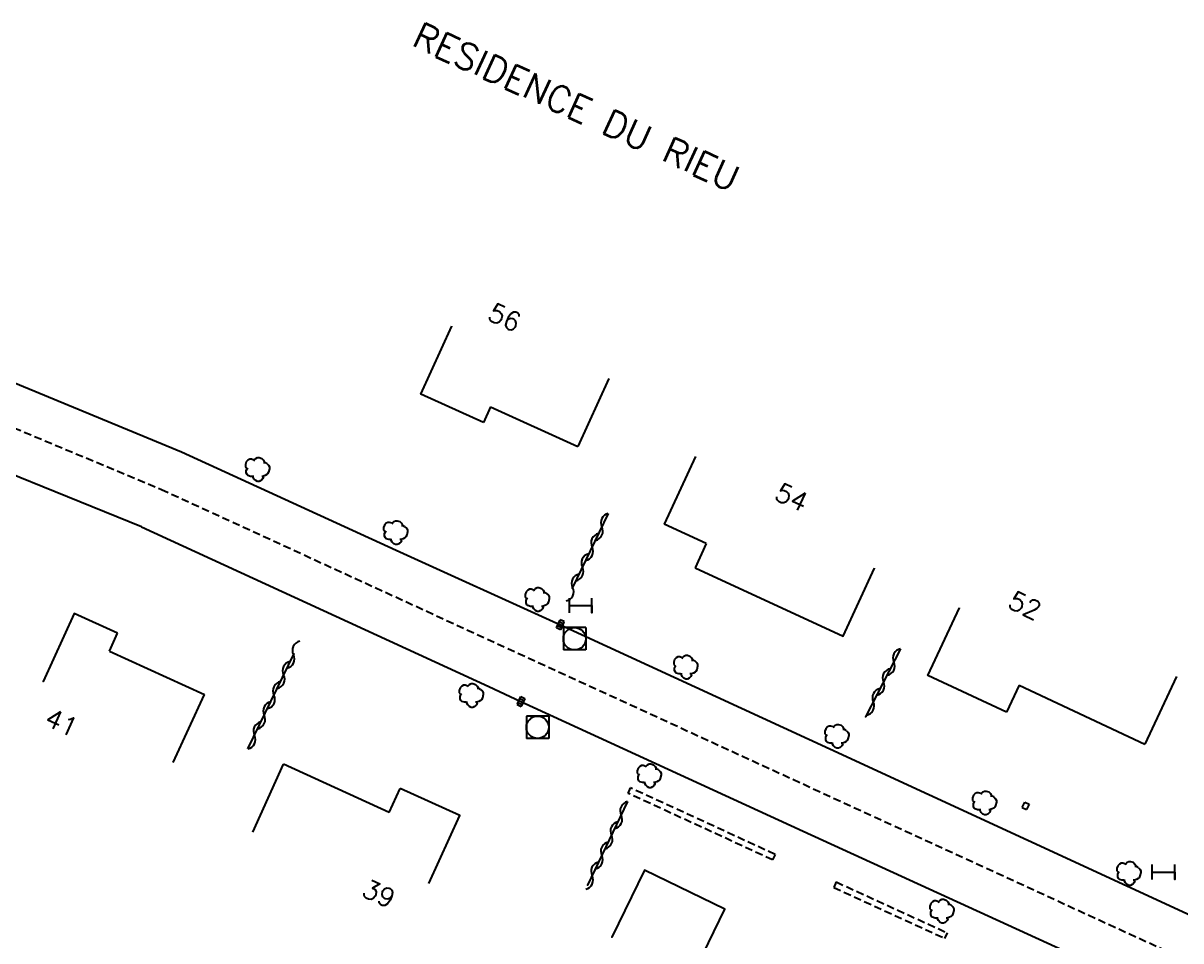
# Model space of a CAD drawing. Header units: millimetres. Extents: x 123000 to 124000, y 125000 to 126000.
# Drawn here: x 123506.9 to 123584.3, y 125226.6 to 125288 of the extents above; entities that cross this region are included whole.
import ezdxf
from ezdxf.enums import TextEntityAlignment as Align

# ---------------------------------------------------------------- set-up
doc = ezdxf.new("R2010")
doc.units = ezdxf.units.MM
doc.linetypes.add('DASHED', pattern=[0.75, 0.5, -0.25])
doc.layers.get('0').update_dxf_attribs({"linetype": 'CONTINUOUS'})
for name, color, linetype in [('W0001', 6, 'DASHED'), ('W0008', 7, 'CONTINUOUS'), ('W0100', 7, 'CONTINUOUS'), ('W0112', 1, 'DASHED'), ('W0300', 7, 'CONTINUOUS'), ('W0310', 3, 'CONTINUOUS'), ('W0400', 7, 'CONTINUOUS'), ('W0420', 7, 'CONTINUOUS'), ('W0989', 7, 'CONTINUOUS'), ('W0991', 7, 'CONTINUOUS'), ('W1474', 7, 'CONTINUOUS')]:
    doc.layers.add(name, color=color, linetype=linetype)
doc.styles.get("Standard").update_dxf_attribs({"font": 'romans.shx', "width": 0.85})

# ---------------------------------------------------------------- blocks, each defined once
blk = doc.blocks.new('T300')
for p, q in [((-0.171, 0.743), (-0.057, 0.8)), ((-0.057, 0.8), (0.057, 0.8)), ((0.057, 0.8), (0.229, 0.743)), ((-0.8, 0.514), (-0.857, 0.343)), ((-0.857, 0.343), (-0.857, 0.171)), ((-0.857, 0.171), (-0.743, 0.057)), ((-0.686, 0.629), (-0.8, 0.514)), ((-0.8, -0.057), (-0.743, 0.057)), ((-0.743, 0.057), (-0.686, 0.114)), ((-0.571, 0.686), (-0.686, 0.629)), ((-0.457, 0.686), (-0.571, 0.686)), ((-0.286, 0.629), (-0.457, 0.686)), ((-0.286, 0.629), (-0.171, 0.743)), ((-0.229, 0.571), (-0.286, 0.629)), ((0.229, 0.743), (0.343, 0.629)), ((0.343, 0.629), (0.4, 0.514)), ((0.457, 0.457), (0.343, 0.457)), ((0.4, 0.514), (0.4, 0.457)), ((0.571, 0.4), (0.457, 0.457)), ((0.571, 0.4), (0.686, 0.286)), ((0.686, 0.286), (0.743, 0.171)), ((0.743, 0.057), (0.686, -0.171)), ((0.743, 0.171), (0.743, 0.057)), ((-0.8, -0.171), (-0.8, -0.057)), ((-0.8, -0.229), (-0.8, -0.171)), ((-0.743, -0.343), (-0.8, -0.229)), ((-0.686, -0.4), (-0.743, -0.343)), ((-0.514, -0.457), (-0.686, -0.4)), ((-0.4, -0.457), (-0.514, -0.457)), ((-0.4, -0.457), (-0.343, -0.457)), ((-0.343, -0.457), (-0.343, -0.4)), ((-0.343, -0.514), (-0.343, -0.457)), ((-0.286, -0.629), (-0.343, -0.514)), ((-0.171, -0.743), (-0.286, -0.629)), ((-0.057, -0.8), (-0.171, -0.743)), ((0.171, -0.743), (0.057, -0.8)), ((0.229, -0.686), (0.171, -0.743)), ((0.286, -0.457), (0.229, -0.457)), ((0.286, -0.629), (0.229, -0.686)), ((0.457, -0.4), (0.286, -0.457)), ((0.343, -0.514), (0.286, -0.629)), ((0.343, -0.514), (0.343, -0.457)), ((0.571, -0.343), (0.457, -0.4)), ((0.629, -0.286), (0.571, -0.343)), ((0.686, -0.171), (0.629, -0.286)), ((0.057, -0.8), (-0.057, -0.8))]:
    blk.add_line(p, q)
blk = doc.blocks.new('T420')
for p, q in [((0.75, 0.75), (-0.75, 0.75)), ((-0.75, 0.75), (-0.75, -0.75)), ((0.75, 0.75), (0.75, -0.75)), ((0.75, -0.75), (-0.75, -0.75))]:
    blk.add_line(p, q)
blk.add_ellipse((0, 0), major_axis=(-0.53, 0.53), ratio=1, start_param=3.926991, end_param=10.210176)
blk = doc.blocks.new('T400')
for p, q in [((-0.15, 0.3), (0.15, 0.3)), ((-0.15, -0.25), (-0.15, 0.3)), ((-0.15, 0.15), (0.15, 0.15)), ((-0.15, 0), (0.15, 0)), ((0.15, 0.3), (0.15, -0.25)), ((-0.15, -0.15), (0.15, -0.15)), ((-0.15, -0.25), (-0.15, -0.3)), ((-0.15, -0.3), (0.15, -0.3)), ((0.15, -0.3), (0.15, -0.25))]:
    blk.add_line(p, q)
blk = doc.blocks.new('T1474')
at = {"color": 0, "linetype": 'Continuous', "flags": 128}
for points in [[(-0.75, -0.5), (-0.75, 0.5)], [(-0.75, 0), (0.75, 0)], [(0.75, 0), (0.749, -0.5), (0.75, 0.5)]]:
    blk.add_lwpolyline(points, dxfattribs=at)
blk = doc.blocks.new('t310o')
at = {"color": 0, "linetype": 'Continuous'}
for centre, start, end in [((-0.5, 0.375), 216.8699, 323.1304), ((0.5, -0.375), 36.8699, 143.1303)]:
    blk.add_arc(centre, 0.625, start, end, dxfattribs=at)

msp = doc.modelspace()

# ---------------------------------------------------------------- linework, layer by layer
at = {"layer": 'W0001'}
for points in [[(123500, 125263.555), (123516.106, 125256.825)], [(123516.106, 125256.825), (123586.24, 125224.63)]]:
    msp.add_lwpolyline(points, dxfattribs=at)
at = {"layer": 'W0008'}
for points in [[(123500, 125266.549), (123517.447, 125259.338)], [(123514.765, 125254.312), (123500, 125260.307)], [(123517.447, 125259.338), (123531.808, 125252.771), (123542.804, 125247.766), (123560.84, 125239.464), (123587.349, 125227.231)], [(123514.765, 125254.312), (123538.011, 125243.642), (123540.169, 125242.632), (123559.057, 125233.953), (123585.132, 125222.03)]]:
    msp.add_lwpolyline(points, dxfattribs=at)
at = {"layer": 'W0100'}
for points in [[(123537.654, 125261.296), (123533.467, 125263.203), (123535.54, 125267.753), (123535.54, 125267.753), (123535.54, 125267.753), (123535.54, 125267.753), (123535.54, 125267.753), (123535.54, 125267.753), (123535.54, 125267.753), (123535.54, 125267.753), (123535.54, 125267.753), (123535.54, 125267.753), (123535.54, 125267.753), (123535.54, 125267.753), (123535.54, 125267.753), (123535.54, 125267.753), (123535.54, 125267.753), (123535.54, 125267.753), (123535.54, 125267.753), (123535.54, 125267.753), (123535.54, 125267.753), (123535.54, 125267.753), (123535.54, 125267.753), (123535.54, 125267.753), (123535.54, 125267.753), (123535.54, 125267.753), (123535.54, 125267.753), (123535.54, 125267.753), (123535.54, 125267.753), (123535.54, 125267.753), (123535.54, 125267.753), (123535.54, 125267.753), (123535.54, 125267.753), (123535.54, 125267.753), (123535.54, 125267.753), (123535.54, 125267.753), (123535.54, 125267.753), (123535.54, 125267.753), (123535.54, 125267.753), (123535.54, 125267.753), (123535.54, 125267.753), (123535.54, 125267.753), (123535.54, 125267.753), (123535.54, 125267.753), (123535.54, 125267.753), (123535.54, 125267.753), (123535.54, 125267.753), (123535.54, 125267.753), (123535.54, 125267.753), (123535.54, 125267.753), (123535.54, 125267.753), (123535.54, 125267.753), (123535.54, 125267.753), (123535.54, 125267.753), (123535.54, 125267.753), (123535.54, 125267.753), (123535.54, 125267.753), (123535.54, 125267.753), (123535.54, 125267.753), (123535.54, 125267.753), (123535.54, 125267.753), (123535.54, 125267.753), (123535.54, 125267.753), (123535.54, 125267.753), (123535.54, 125267.753), (123535.54, 125267.753), (123535.54, 125267.753), (123535.54, 125267.753), (123535.54, 125267.753), (123535.54, 125267.753), (123535.54, 125267.753), (123535.54, 125267.753), (123535.54, 125267.753), (123535.54, 125267.753), (123535.54, 125267.753), (123535.54, 125267.753), (123535.54, 125267.753), (123535.54, 125267.753), (123535.54, 125267.753), (123535.54, 125267.753), (123535.54, 125267.753), (123535.54, 125267.753), (123535.54, 125267.753), (123535.54, 125267.753), (123535.54, 125267.753), (123535.54, 125267.753), (123535.54, 125267.753), (123535.54, 125267.753), (123535.54, 125267.753), (123535.54, 125267.753), (123535.54, 125267.753), (123535.54, 125267.753), (123535.54, 125267.753), (123535.54, 125267.753), (123535.54, 125267.753), (123535.54, 125267.753), (123535.54, 125267.753), (123535.54, 125267.753), (123535.54, 125267.753), (123535.54, 125267.753), (123535.54, 125267.753), (123535.54, 125267.753), (123535.54, 125267.753), (123535.54, 125267.753), (123535.54, 125267.753), (123535.54, 125267.753), (123535.54, 125267.753), (123535.54, 125267.753), (123535.54, 125267.753), (123535.54, 125267.753), (123535.54, 125267.753), (123535.54, 125267.753), (123535.54, 125267.753), (123535.54, 125267.753), (123535.54, 125267.753), (123535.54, 125267.753), (123535.54, 125267.753), (123535.54, 125267.753)], [(123546.04, 125264.257), (123543.968, 125259.707)], [(123538.139, 125262.361), (123537.654, 125261.296)], [(123538.139, 125262.361), (123543.968, 125259.707)], [(123551.844, 125259.038), (123549.755, 125254.495)], [(123552.571, 125253.2), (123549.755, 125254.495)], [(123552.571, 125253.2), (123551.821, 125251.568)], [(123551.821, 125251.568), (123561.737, 125247.009), (123563.826, 125251.552), (123563.826, 125251.552), (123563.826, 125251.552), (123563.826, 125251.552), (123563.826, 125251.552), (123563.826, 125251.552), (123563.826, 125251.552), (123563.826, 125251.552), (123563.826, 125251.552), (123563.826, 125251.552), (123563.826, 125251.552), (123563.826, 125251.552), (123563.826, 125251.552), (123563.826, 125251.552), (123563.826, 125251.552), (123563.826, 125251.552), (123563.826, 125251.552), (123563.826, 125251.552), (123563.826, 125251.552), (123563.826, 125251.552), (123563.826, 125251.552), (123563.826, 125251.552), (123563.826, 125251.552), (123563.826, 125251.552), (123563.826, 125251.552), (123563.826, 125251.552), (123563.826, 125251.552), (123563.826, 125251.552), (123563.826, 125251.552), (123563.826, 125251.552), (123563.826, 125251.552), (123563.826, 125251.552), (123563.826, 125251.552), (123563.826, 125251.552), (123563.826, 125251.552), (123563.826, 125251.552), (123563.826, 125251.552), (123563.826, 125251.552), (123563.826, 125251.552), (123563.826, 125251.552), (123563.826, 125251.552), (123563.826, 125251.552), (123563.826, 125251.552), (123563.826, 125251.552), (123563.826, 125251.552), (123563.826, 125251.552), (123563.826, 125251.552), (123563.826, 125251.552), (123563.826, 125251.552), (123563.826, 125251.552), (123563.826, 125251.552), (123563.826, 125251.552), (123563.826, 125251.552), (123563.826, 125251.552), (123563.826, 125251.552), (123563.826, 125251.552), (123563.826, 125251.552), (123563.826, 125251.552), (123563.826, 125251.552), (123563.826, 125251.552), (123563.826, 125251.552), (123563.826, 125251.552), (123563.826, 125251.552), (123563.826, 125251.552), (123563.826, 125251.552), (123563.826, 125251.552), (123563.826, 125251.552), (123563.826, 125251.552), (123563.826, 125251.552), (123563.826, 125251.552), (123563.826, 125251.552), (123563.826, 125251.552), (123563.826, 125251.552), (123563.826, 125251.552), (123563.826, 125251.552), (123563.826, 125251.552), (123563.826, 125251.552), (123563.826, 125251.552), (123563.826, 125251.552), (123563.826, 125251.552), (123563.826, 125251.552), (123563.826, 125251.552), (123563.826, 125251.552), (123563.826, 125251.552), (123563.826, 125251.552), (123563.826, 125251.552), (123563.826, 125251.552), (123563.826, 125251.552), (123563.826, 125251.552), (123563.826, 125251.552), (123563.826, 125251.552), (123563.826, 125251.552), (123563.826, 125251.552), (123563.826, 125251.552), (123563.826, 125251.552), (123563.826, 125251.552), (123563.826, 125251.552), (123563.826, 125251.552), (123563.826, 125251.552), (123563.826, 125251.552), (123563.826, 125251.552), (123563.826, 125251.552), (123563.826, 125251.552), (123563.826, 125251.552), (123563.826, 125251.552), (123563.826, 125251.552), (123563.826, 125251.552), (123563.826, 125251.552), (123563.826, 125251.552), (123563.826, 125251.552), (123563.826, 125251.552), (123563.826, 125251.552), (123563.826, 125251.552), (123563.826, 125251.552), (123563.826, 125251.552), (123563.826, 125251.552)], [(123572.652, 125241.911), (123567.392, 125244.382), (123569.518, 125248.907), (123569.518, 125248.907), (123569.518, 125248.907), (123569.518, 125248.907), (123569.518, 125248.907), (123569.518, 125248.907), (123569.518, 125248.907), (123569.518, 125248.907), (123569.518, 125248.907), (123569.518, 125248.907), (123569.518, 125248.907), (123569.518, 125248.907), (123569.518, 125248.907), (123569.518, 125248.907), (123569.518, 125248.907), (123569.518, 125248.907), (123569.518, 125248.907), (123569.518, 125248.907), (123569.518, 125248.907), (123569.518, 125248.907), (123569.518, 125248.907), (123569.518, 125248.907), (123569.518, 125248.907), (123569.518, 125248.907), (123569.518, 125248.907), (123569.518, 125248.907), (123569.518, 125248.907), (123569.518, 125248.907), (123569.518, 125248.907), (123569.518, 125248.907), (123569.518, 125248.907), (123569.518, 125248.907), (123569.518, 125248.907), (123569.518, 125248.907), (123569.518, 125248.907), (123569.518, 125248.907), (123569.518, 125248.907), (123569.518, 125248.907), (123569.518, 125248.907), (123569.518, 125248.907), (123569.518, 125248.907), (123569.518, 125248.907), (123569.518, 125248.907), (123569.518, 125248.907), (123569.518, 125248.907), (123569.518, 125248.907), (123569.518, 125248.907), (123569.518, 125248.907), (123569.518, 125248.907), (123569.518, 125248.907), (123569.518, 125248.907), (123569.518, 125248.907), (123569.518, 125248.907), (123569.518, 125248.907), (123569.518, 125248.907), (123569.518, 125248.907), (123569.518, 125248.907), (123569.518, 125248.907), (123569.518, 125248.907), (123569.518, 125248.907), (123569.518, 125248.907), (123569.518, 125248.907), (123569.518, 125248.907), (123569.518, 125248.907), (123569.518, 125248.907), (123569.518, 125248.907), (123569.518, 125248.907), (123569.518, 125248.907), (123569.518, 125248.907), (123569.518, 125248.907), (123569.518, 125248.907), (123569.518, 125248.907), (123569.518, 125248.907), (123569.518, 125248.907), (123569.518, 125248.907), (123569.518, 125248.907), (123569.518, 125248.907), (123569.518, 125248.907), (123569.518, 125248.907), (123569.518, 125248.907), (123569.518, 125248.907), (123569.518, 125248.907), (123569.518, 125248.907), (123569.518, 125248.907), (123569.518, 125248.907), (123569.518, 125248.907), (123569.518, 125248.907), (123569.518, 125248.907), (123569.518, 125248.907), (123569.518, 125248.907), (123569.518, 125248.907), (123569.518, 125248.907), (123569.518, 125248.907), (123569.518, 125248.907), (123569.518, 125248.907), (123569.518, 125248.907), (123569.518, 125248.907), (123569.518, 125248.907), (123569.518, 125248.907), (123569.518, 125248.907), (123569.518, 125248.907), (123569.518, 125248.907), (123569.518, 125248.907), (123569.518, 125248.907), (123569.518, 125248.907), (123569.518, 125248.907), (123569.518, 125248.907), (123569.518, 125248.907), (123569.518, 125248.907), (123569.518, 125248.907), (123569.518, 125248.907), (123569.518, 125248.907), (123569.518, 125248.907), (123569.518, 125248.907), (123569.518, 125248.907), (123569.518, 125248.907)], [(123513.175, 125247.198), (123510.274, 125248.522), (123508.197, 125243.974), (123508.197, 125243.974), (123508.197, 125243.974), (123508.197, 125243.974), (123508.197, 125243.974), (123508.197, 125243.974), (123508.197, 125243.974), (123508.197, 125243.974), (123508.197, 125243.974), (123508.197, 125243.974), (123508.197, 125243.974), (123508.197, 125243.974), (123508.197, 125243.974), (123508.197, 125243.974), (123508.197, 125243.974), (123508.197, 125243.974), (123508.197, 125243.974), (123508.197, 125243.974), (123508.197, 125243.974), (123508.197, 125243.974), (123508.197, 125243.974), (123508.197, 125243.974), (123508.197, 125243.974), (123508.197, 125243.974), (123508.197, 125243.974), (123508.197, 125243.974), (123508.197, 125243.974), (123508.197, 125243.974), (123508.197, 125243.974), (123508.197, 125243.974), (123508.197, 125243.974), (123508.197, 125243.974), (123508.197, 125243.974), (123508.197, 125243.974), (123508.197, 125243.974), (123508.197, 125243.974), (123508.197, 125243.974), (123508.197, 125243.974), (123508.197, 125243.974), (123508.197, 125243.974), (123508.197, 125243.974), (123508.197, 125243.974), (123508.197, 125243.974), (123508.197, 125243.974), (123508.197, 125243.974), (123508.197, 125243.974), (123508.197, 125243.974), (123508.197, 125243.974), (123508.197, 125243.974), (123508.197, 125243.974), (123508.197, 125243.974), (123508.197, 125243.974), (123508.197, 125243.974), (123508.197, 125243.974), (123508.197, 125243.974), (123508.197, 125243.974), (123508.197, 125243.974), (123508.197, 125243.974), (123508.197, 125243.974), (123508.197, 125243.974), (123508.197, 125243.974), (123508.197, 125243.974), (123508.197, 125243.974), (123508.197, 125243.974), (123508.197, 125243.974), (123508.197, 125243.974), (123508.197, 125243.974), (123508.197, 125243.974), (123508.197, 125243.974), (123508.197, 125243.974), (123508.197, 125243.974), (123508.197, 125243.974), (123508.197, 125243.974), (123508.197, 125243.974), (123508.197, 125243.974), (123508.197, 125243.974), (123508.197, 125243.974), (123508.197, 125243.974), (123508.197, 125243.974), (123508.197, 125243.974), (123508.197, 125243.974), (123508.197, 125243.974), (123508.197, 125243.974), (123508.197, 125243.974), (123508.197, 125243.974), (123508.197, 125243.974), (123508.197, 125243.974), (123508.197, 125243.974), (123508.197, 125243.974), (123508.197, 125243.974), (123508.197, 125243.974), (123508.197, 125243.974), (123508.197, 125243.974), (123508.197, 125243.974), (123508.197, 125243.974), (123508.197, 125243.974), (123508.197, 125243.974), (123508.197, 125243.974), (123508.197, 125243.974), (123508.197, 125243.974), (123508.197, 125243.974), (123508.197, 125243.974), (123508.197, 125243.974), (123508.197, 125243.974), (123508.197, 125243.974), (123508.197, 125243.974), (123508.197, 125243.974), (123508.197, 125243.974), (123508.197, 125243.974), (123508.197, 125243.974), (123508.197, 125243.974), (123508.197, 125243.974), (123508.197, 125243.974), (123508.197, 125243.974), (123508.197, 125243.974), (123508.197, 125243.974)], [(123512.63, 125246.004), (123513.175, 125247.198)], [(123512.63, 125246.004), (123518.979, 125243.107)], [(123584.044, 125244.309), (123581.918, 125239.783)], [(123573.508, 125243.733), (123572.652, 125241.911)], [(123573.508, 125243.733), (123581.918, 125239.783)], [(123516.903, 125238.558), (123518.979, 125243.107)], [(123522.213, 125233.884), (123524.286, 125238.434)], [(123531.352, 125235.215), (123524.286, 125238.434)], [(123531.352, 125235.215), (123532.083, 125236.82)], [(123534.013, 125230.447), (123536.085, 125234.997), (123532.083, 125236.82)], [(123551.628, 125224.241), (123553.814, 125228.738), (123548.429, 125231.356), (123546.243, 125226.859), (123546.243, 125226.859), (123546.243, 125226.859), (123546.243, 125226.859), (123546.243, 125226.859), (123546.243, 125226.859), (123546.243, 125226.859), (123546.243, 125226.859), (123546.243, 125226.859), (123546.243, 125226.859), (123546.243, 125226.859), (123546.243, 125226.859), (123546.243, 125226.859), (123546.243, 125226.859), (123546.243, 125226.859), (123546.243, 125226.859), (123546.243, 125226.859), (123546.243, 125226.859), (123546.243, 125226.859), (123546.243, 125226.859), (123546.243, 125226.859), (123546.243, 125226.859), (123546.243, 125226.859), (123546.243, 125226.859), (123546.243, 125226.859), (123546.243, 125226.859), (123546.243, 125226.859), (123546.243, 125226.859), (123546.243, 125226.859), (123546.243, 125226.859), (123546.243, 125226.859), (123546.243, 125226.859), (123546.243, 125226.859), (123546.243, 125226.859), (123546.243, 125226.859), (123546.243, 125226.859), (123546.243, 125226.859), (123546.243, 125226.859), (123546.243, 125226.859), (123546.243, 125226.859), (123546.243, 125226.859), (123546.243, 125226.859), (123546.243, 125226.859), (123546.243, 125226.859), (123546.243, 125226.859), (123546.243, 125226.859), (123546.243, 125226.859), (123546.243, 125226.859), (123546.243, 125226.859), (123546.243, 125226.859), (123546.243, 125226.859), (123546.243, 125226.859), (123546.243, 125226.859), (123546.243, 125226.859), (123546.243, 125226.859), (123546.243, 125226.859), (123546.243, 125226.859), (123546.243, 125226.859), (123546.243, 125226.859), (123546.243, 125226.859), (123546.243, 125226.859), (123546.243, 125226.859), (123546.243, 125226.859), (123546.243, 125226.859), (123546.243, 125226.859), (123546.243, 125226.859), (123546.243, 125226.859), (123546.243, 125226.859), (123546.243, 125226.859), (123546.243, 125226.859), (123546.243, 125226.859), (123546.243, 125226.859), (123546.243, 125226.859), (123546.243, 125226.859), (123546.243, 125226.859), (123546.243, 125226.859), (123546.243, 125226.859), (123546.243, 125226.859), (123546.243, 125226.859), (123546.243, 125226.859), (123546.243, 125226.859), (123546.243, 125226.859), (123546.243, 125226.859), (123546.243, 125226.859), (123546.243, 125226.859), (123546.243, 125226.859), (123546.243, 125226.859), (123546.243, 125226.859), (123546.243, 125226.859), (123546.243, 125226.859), (123546.243, 125226.859), (123546.243, 125226.859), (123546.243, 125226.859), (123546.243, 125226.859), (123546.243, 125226.859), (123546.243, 125226.859), (123546.243, 125226.859), (123546.243, 125226.859), (123546.243, 125226.859), (123546.243, 125226.859), (123546.243, 125226.859), (123546.243, 125226.859), (123546.243, 125226.859), (123546.243, 125226.859), (123546.243, 125226.859), (123546.243, 125226.859), (123546.243, 125226.859), (123546.243, 125226.859), (123546.243, 125226.859), (123546.243, 125226.859), (123546.243, 125226.859), (123546.243, 125226.859), (123546.243, 125226.859), (123546.243, 125226.859), (123546.243, 125226.859), (123546.243, 125226.859), (123546.243, 125226.859)]]:
    msp.add_lwpolyline(points, dxfattribs=at)
at = {"layer": 'W0112'}
for points in [[(123557.176, 125232.401), (123557.009, 125232.037), (123547.342, 125236.484), (123547.509, 125236.848), (123547.509, 125236.848), (123547.509, 125236.848), (123547.509, 125236.848), (123547.509, 125236.848), (123547.509, 125236.848), (123547.509, 125236.848), (123547.509, 125236.848), (123547.509, 125236.848), (123547.509, 125236.848), (123547.509, 125236.848), (123547.509, 125236.848), (123547.509, 125236.848), (123547.509, 125236.848), (123547.509, 125236.848), (123547.509, 125236.848), (123547.509, 125236.848), (123547.509, 125236.848), (123547.509, 125236.848), (123547.509, 125236.848), (123547.509, 125236.848), (123547.509, 125236.848), (123547.509, 125236.848), (123547.509, 125236.848), (123547.509, 125236.848), (123547.509, 125236.848), (123547.509, 125236.848), (123547.509, 125236.848), (123547.509, 125236.848), (123547.509, 125236.848), (123547.509, 125236.848), (123547.509, 125236.848), (123547.509, 125236.848), (123547.509, 125236.848), (123547.509, 125236.848), (123547.509, 125236.848), (123547.509, 125236.848), (123547.509, 125236.848), (123547.509, 125236.848), (123547.509, 125236.848), (123547.509, 125236.848), (123547.509, 125236.848), (123547.509, 125236.848), (123547.509, 125236.848), (123547.509, 125236.848), (123547.509, 125236.848), (123547.509, 125236.848), (123547.509, 125236.848), (123547.509, 125236.848), (123547.509, 125236.848), (123547.509, 125236.848), (123547.509, 125236.848), (123547.509, 125236.848), (123547.509, 125236.848), (123547.509, 125236.848), (123547.509, 125236.848), (123547.509, 125236.848), (123547.509, 125236.848), (123547.509, 125236.848), (123547.509, 125236.848), (123547.509, 125236.848), (123547.509, 125236.848), (123547.509, 125236.848), (123547.509, 125236.848), (123547.509, 125236.848), (123547.509, 125236.848), (123547.509, 125236.848), (123547.509, 125236.848), (123547.509, 125236.848), (123547.509, 125236.848), (123547.509, 125236.848), (123547.509, 125236.848), (123547.509, 125236.848), (123547.509, 125236.848), (123547.509, 125236.848), (123547.509, 125236.848), (123547.509, 125236.848), (123547.509, 125236.848), (123547.509, 125236.848), (123547.509, 125236.848), (123547.509, 125236.848), (123547.509, 125236.848), (123547.509, 125236.848), (123547.509, 125236.848), (123547.509, 125236.848), (123547.509, 125236.848), (123547.509, 125236.848), (123547.509, 125236.848), (123547.509, 125236.848), (123547.509, 125236.848), (123547.509, 125236.848), (123547.509, 125236.848), (123547.509, 125236.848), (123547.509, 125236.848), (123547.509, 125236.848), (123547.509, 125236.848), (123547.509, 125236.848), (123547.509, 125236.848), (123547.509, 125236.848), (123547.509, 125236.848), (123547.509, 125236.848), (123547.509, 125236.848), (123547.509, 125236.848), (123547.509, 125236.848), (123547.509, 125236.848), (123547.509, 125236.848), (123547.509, 125236.848), (123547.509, 125236.848), (123547.509, 125236.848), (123547.509, 125236.848), (123547.509, 125236.848), (123547.509, 125236.848), (123547.509, 125236.848), (123547.509, 125236.848), (123547.509, 125236.848), (123547.509, 125236.848), (123547.509, 125236.848)], [(123557.176, 125232.401), (123547.509, 125236.848), (123547.509, 125236.848), (123547.509, 125236.848), (123547.509, 125236.848), (123547.509, 125236.848), (123547.509, 125236.848), (123547.509, 125236.848), (123547.509, 125236.848), (123547.509, 125236.848), (123547.509, 125236.848), (123547.509, 125236.848), (123547.509, 125236.848), (123547.509, 125236.848), (123547.509, 125236.848), (123547.509, 125236.848), (123547.509, 125236.848), (123547.509, 125236.848), (123547.509, 125236.848), (123547.509, 125236.848), (123547.509, 125236.848), (123547.509, 125236.848), (123547.509, 125236.848), (123547.509, 125236.848), (123547.509, 125236.848), (123547.509, 125236.848), (123547.509, 125236.848), (123547.509, 125236.848), (123547.509, 125236.848), (123547.509, 125236.848), (123547.509, 125236.848), (123547.509, 125236.848), (123547.509, 125236.848), (123547.509, 125236.848), (123547.509, 125236.848), (123547.509, 125236.848), (123547.509, 125236.848), (123547.509, 125236.848), (123547.509, 125236.848), (123547.509, 125236.848), (123547.509, 125236.848), (123547.509, 125236.848), (123547.509, 125236.848), (123547.509, 125236.848), (123547.509, 125236.848), (123547.509, 125236.848), (123547.509, 125236.848), (123547.509, 125236.848), (123547.509, 125236.848), (123547.509, 125236.848), (123547.509, 125236.848), (123547.509, 125236.848), (123547.509, 125236.848), (123547.509, 125236.848), (123547.509, 125236.848), (123547.509, 125236.848), (123547.509, 125236.848), (123547.509, 125236.848), (123547.509, 125236.848), (123547.509, 125236.848), (123547.509, 125236.848), (123547.509, 125236.848), (123547.509, 125236.848), (123547.509, 125236.848), (123547.509, 125236.848), (123547.509, 125236.848), (123547.509, 125236.848), (123547.509, 125236.848), (123547.509, 125236.848), (123547.509, 125236.848), (123547.509, 125236.848), (123547.509, 125236.848), (123547.509, 125236.848), (123547.509, 125236.848), (123547.509, 125236.848), (123547.509, 125236.848), (123547.509, 125236.848), (123547.509, 125236.848), (123547.509, 125236.848), (123547.509, 125236.848), (123547.509, 125236.848), (123547.509, 125236.848), (123547.509, 125236.848), (123547.509, 125236.848), (123547.509, 125236.848), (123547.509, 125236.848), (123547.509, 125236.848), (123547.509, 125236.848), (123547.509, 125236.848), (123547.509, 125236.848), (123547.509, 125236.848), (123547.509, 125236.848), (123547.509, 125236.848), (123547.509, 125236.848), (123547.509, 125236.848), (123547.509, 125236.848), (123547.509, 125236.848), (123547.509, 125236.848), (123547.509, 125236.848), (123547.509, 125236.848), (123547.509, 125236.848), (123547.509, 125236.848), (123547.509, 125236.848), (123547.509, 125236.848), (123547.509, 125236.848), (123547.509, 125236.848), (123547.509, 125236.848), (123547.509, 125236.848), (123547.509, 125236.848), (123547.509, 125236.848), (123547.509, 125236.848), (123547.509, 125236.848), (123547.509, 125236.848), (123547.509, 125236.848), (123547.509, 125236.848), (123547.509, 125236.848), (123547.509, 125236.848), (123547.509, 125236.848), (123547.509, 125236.848), (123547.509, 125236.848)], [(123573.707, 125235.54), (123573.882, 125235.899), (123574.17, 125235.759), (123573.995, 125235.399), (123573.995, 125235.399), (123573.995, 125235.399), (123573.995, 125235.399), (123573.995, 125235.399), (123573.995, 125235.399), (123573.995, 125235.399), (123573.995, 125235.399), (123573.995, 125235.399), (123573.995, 125235.399), (123573.995, 125235.399), (123573.995, 125235.399), (123573.995, 125235.399), (123573.995, 125235.399), (123573.995, 125235.399), (123573.995, 125235.399), (123573.995, 125235.399), (123573.995, 125235.399), (123573.995, 125235.399), (123573.995, 125235.399), (123573.995, 125235.399), (123573.995, 125235.399), (123573.995, 125235.399), (123573.995, 125235.399), (123573.995, 125235.399), (123573.995, 125235.399), (123573.995, 125235.399), (123573.995, 125235.399), (123573.995, 125235.399), (123573.995, 125235.399), (123573.995, 125235.399), (123573.995, 125235.399), (123573.995, 125235.399), (123573.995, 125235.399), (123573.995, 125235.399), (123573.995, 125235.399), (123573.995, 125235.399), (123573.995, 125235.399), (123573.995, 125235.399), (123573.995, 125235.399), (123573.995, 125235.399), (123573.995, 125235.399), (123573.995, 125235.399), (123573.995, 125235.399), (123573.995, 125235.399), (123573.995, 125235.399), (123573.995, 125235.399), (123573.995, 125235.399), (123573.995, 125235.399), (123573.995, 125235.399), (123573.995, 125235.399), (123573.995, 125235.399), (123573.995, 125235.399), (123573.995, 125235.399), (123573.995, 125235.399), (123573.995, 125235.399), (123573.995, 125235.399), (123573.995, 125235.399), (123573.995, 125235.399), (123573.995, 125235.399), (123573.995, 125235.399), (123573.995, 125235.399), (123573.995, 125235.399), (123573.995, 125235.399), (123573.995, 125235.399), (123573.995, 125235.399), (123573.995, 125235.399), (123573.995, 125235.399), (123573.995, 125235.399), (123573.995, 125235.399), (123573.995, 125235.399), (123573.995, 125235.399), (123573.995, 125235.399), (123573.995, 125235.399), (123573.995, 125235.399), (123573.995, 125235.399), (123573.995, 125235.399), (123573.995, 125235.399), (123573.995, 125235.399), (123573.995, 125235.399), (123573.995, 125235.399), (123573.995, 125235.399), (123573.995, 125235.399), (123573.995, 125235.399), (123573.995, 125235.399), (123573.995, 125235.399), (123573.995, 125235.399), (123573.995, 125235.399), (123573.995, 125235.399), (123573.995, 125235.399), (123573.995, 125235.399), (123573.995, 125235.399), (123573.995, 125235.399), (123573.995, 125235.399), (123573.995, 125235.399), (123573.995, 125235.399), (123573.995, 125235.399), (123573.995, 125235.399), (123573.995, 125235.399), (123573.995, 125235.399), (123573.995, 125235.399), (123573.995, 125235.399), (123573.995, 125235.399), (123573.995, 125235.399), (123573.995, 125235.399), (123573.995, 125235.399), (123573.995, 125235.399), (123573.995, 125235.399), (123573.995, 125235.399), (123573.995, 125235.399), (123573.995, 125235.399), (123573.995, 125235.399), (123573.995, 125235.399), (123573.995, 125235.399), (123573.995, 125235.399), (123573.995, 125235.399), (123573.995, 125235.399)], [(123573.707, 125235.54), (123573.995, 125235.399), (123573.995, 125235.399), (123573.995, 125235.399), (123573.995, 125235.399), (123573.995, 125235.399), (123573.995, 125235.399), (123573.995, 125235.399), (123573.995, 125235.399), (123573.995, 125235.399), (123573.995, 125235.399), (123573.995, 125235.399), (123573.995, 125235.399), (123573.995, 125235.399), (123573.995, 125235.399), (123573.995, 125235.399), (123573.995, 125235.399), (123573.995, 125235.399), (123573.995, 125235.399), (123573.995, 125235.399), (123573.995, 125235.399), (123573.995, 125235.399), (123573.995, 125235.399), (123573.995, 125235.399), (123573.995, 125235.399), (123573.995, 125235.399), (123573.995, 125235.399), (123573.995, 125235.399), (123573.995, 125235.399), (123573.995, 125235.399), (123573.995, 125235.399), (123573.995, 125235.399), (123573.995, 125235.399), (123573.995, 125235.399), (123573.995, 125235.399), (123573.995, 125235.399), (123573.995, 125235.399), (123573.995, 125235.399), (123573.995, 125235.399), (123573.995, 125235.399), (123573.995, 125235.399), (123573.995, 125235.399), (123573.995, 125235.399), (123573.995, 125235.399), (123573.995, 125235.399), (123573.995, 125235.399), (123573.995, 125235.399), (123573.995, 125235.399), (123573.995, 125235.399), (123573.995, 125235.399), (123573.995, 125235.399), (123573.995, 125235.399), (123573.995, 125235.399), (123573.995, 125235.399), (123573.995, 125235.399), (123573.995, 125235.399), (123573.995, 125235.399), (123573.995, 125235.399), (123573.995, 125235.399), (123573.995, 125235.399), (123573.995, 125235.399), (123573.995, 125235.399), (123573.995, 125235.399), (123573.995, 125235.399), (123573.995, 125235.399), (123573.995, 125235.399), (123573.995, 125235.399), (123573.995, 125235.399), (123573.995, 125235.399), (123573.995, 125235.399), (123573.995, 125235.399), (123573.995, 125235.399), (123573.995, 125235.399), (123573.995, 125235.399), (123573.995, 125235.399), (123573.995, 125235.399), (123573.995, 125235.399), (123573.995, 125235.399), (123573.995, 125235.399), (123573.995, 125235.399), (123573.995, 125235.399), (123573.995, 125235.399), (123573.995, 125235.399), (123573.995, 125235.399), (123573.995, 125235.399), (123573.995, 125235.399), (123573.995, 125235.399), (123573.995, 125235.399), (123573.995, 125235.399), (123573.995, 125235.399), (123573.995, 125235.399), (123573.995, 125235.399), (123573.995, 125235.399), (123573.995, 125235.399), (123573.995, 125235.399), (123573.995, 125235.399), (123573.995, 125235.399), (123573.995, 125235.399), (123573.995, 125235.399), (123573.995, 125235.399), (123573.995, 125235.399), (123573.995, 125235.399), (123573.995, 125235.399), (123573.995, 125235.399), (123573.995, 125235.399), (123573.995, 125235.399), (123573.995, 125235.399), (123573.995, 125235.399), (123573.995, 125235.399), (123573.995, 125235.399), (123573.995, 125235.399), (123573.995, 125235.399), (123573.995, 125235.399), (123573.995, 125235.399), (123573.995, 125235.399), (123573.995, 125235.399), (123573.995, 125235.399), (123573.995, 125235.399), (123573.995, 125235.399), (123573.995, 125235.399)], [(123561.265, 125230.556), (123561.098, 125230.192), (123568.545, 125226.783), (123568.711, 125227.146), (123568.711, 125227.146), (123568.711, 125227.146), (123568.711, 125227.146), (123568.711, 125227.146), (123568.711, 125227.146), (123568.711, 125227.146), (123568.711, 125227.146), (123568.711, 125227.146), (123568.711, 125227.146), (123568.711, 125227.146), (123568.711, 125227.146), (123568.711, 125227.146), (123568.711, 125227.146), (123568.711, 125227.146), (123568.711, 125227.146), (123568.711, 125227.146), (123568.711, 125227.146), (123568.711, 125227.146), (123568.711, 125227.146), (123568.711, 125227.146), (123568.711, 125227.146), (123568.711, 125227.146), (123568.711, 125227.146), (123568.711, 125227.146), (123568.711, 125227.146), (123568.711, 125227.146), (123568.711, 125227.146), (123568.711, 125227.146), (123568.711, 125227.146), (123568.711, 125227.146), (123568.711, 125227.146), (123568.711, 125227.146), (123568.711, 125227.146), (123568.711, 125227.146), (123568.711, 125227.146), (123568.711, 125227.146), (123568.711, 125227.146), (123568.711, 125227.146), (123568.711, 125227.146), (123568.711, 125227.146), (123568.711, 125227.146), (123568.711, 125227.146), (123568.711, 125227.146), (123568.711, 125227.146), (123568.711, 125227.146), (123568.711, 125227.146), (123568.711, 125227.146), (123568.711, 125227.146), (123568.711, 125227.146), (123568.711, 125227.146), (123568.711, 125227.146), (123568.711, 125227.146), (123568.711, 125227.146), (123568.711, 125227.146), (123568.711, 125227.146), (123568.711, 125227.146), (123568.711, 125227.146), (123568.711, 125227.146), (123568.711, 125227.146), (123568.711, 125227.146), (123568.711, 125227.146), (123568.711, 125227.146), (123568.711, 125227.146), (123568.711, 125227.146), (123568.711, 125227.146), (123568.711, 125227.146), (123568.711, 125227.146), (123568.711, 125227.146), (123568.711, 125227.146), (123568.711, 125227.146), (123568.711, 125227.146), (123568.711, 125227.146), (123568.711, 125227.146), (123568.711, 125227.146), (123568.711, 125227.146), (123568.711, 125227.146), (123568.711, 125227.146), (123568.711, 125227.146), (123568.711, 125227.146), (123568.711, 125227.146), (123568.711, 125227.146), (123568.711, 125227.146), (123568.711, 125227.146), (123568.711, 125227.146), (123568.711, 125227.146), (123568.711, 125227.146), (123568.711, 125227.146), (123568.711, 125227.146), (123568.711, 125227.146), (123568.711, 125227.146), (123568.711, 125227.146), (123568.711, 125227.146), (123568.711, 125227.146), (123568.711, 125227.146), (123568.711, 125227.146), (123568.711, 125227.146), (123568.711, 125227.146), (123568.711, 125227.146), (123568.711, 125227.146), (123568.711, 125227.146), (123568.711, 125227.146), (123568.711, 125227.146), (123568.711, 125227.146), (123568.711, 125227.146), (123568.711, 125227.146), (123568.711, 125227.146), (123568.711, 125227.146), (123568.711, 125227.146), (123568.711, 125227.146), (123568.711, 125227.146), (123568.711, 125227.146), (123568.711, 125227.146), (123568.711, 125227.146), (123568.711, 125227.146), (123568.711, 125227.146), (123568.711, 125227.146)], [(123561.265, 125230.556), (123568.711, 125227.146), (123568.711, 125227.146), (123568.711, 125227.146), (123568.711, 125227.146), (123568.711, 125227.146), (123568.711, 125227.146), (123568.711, 125227.146), (123568.711, 125227.146), (123568.711, 125227.146), (123568.711, 125227.146), (123568.711, 125227.146), (123568.711, 125227.146), (123568.711, 125227.146), (123568.711, 125227.146), (123568.711, 125227.146), (123568.711, 125227.146), (123568.711, 125227.146), (123568.711, 125227.146), (123568.711, 125227.146), (123568.711, 125227.146), (123568.711, 125227.146), (123568.711, 125227.146), (123568.711, 125227.146), (123568.711, 125227.146), (123568.711, 125227.146), (123568.711, 125227.146), (123568.711, 125227.146), (123568.711, 125227.146), (123568.711, 125227.146), (123568.711, 125227.146), (123568.711, 125227.146), (123568.711, 125227.146), (123568.711, 125227.146), (123568.711, 125227.146), (123568.711, 125227.146), (123568.711, 125227.146), (123568.711, 125227.146), (123568.711, 125227.146), (123568.711, 125227.146), (123568.711, 125227.146), (123568.711, 125227.146), (123568.711, 125227.146), (123568.711, 125227.146), (123568.711, 125227.146), (123568.711, 125227.146), (123568.711, 125227.146), (123568.711, 125227.146), (123568.711, 125227.146), (123568.711, 125227.146), (123568.711, 125227.146), (123568.711, 125227.146), (123568.711, 125227.146), (123568.711, 125227.146), (123568.711, 125227.146), (123568.711, 125227.146), (123568.711, 125227.146), (123568.711, 125227.146), (123568.711, 125227.146), (123568.711, 125227.146), (123568.711, 125227.146), (123568.711, 125227.146), (123568.711, 125227.146), (123568.711, 125227.146), (123568.711, 125227.146), (123568.711, 125227.146), (123568.711, 125227.146), (123568.711, 125227.146), (123568.711, 125227.146), (123568.711, 125227.146), (123568.711, 125227.146), (123568.711, 125227.146), (123568.711, 125227.146), (123568.711, 125227.146), (123568.711, 125227.146), (123568.711, 125227.146), (123568.711, 125227.146), (123568.711, 125227.146), (123568.711, 125227.146), (123568.711, 125227.146), (123568.711, 125227.146), (123568.711, 125227.146), (123568.711, 125227.146), (123568.711, 125227.146), (123568.711, 125227.146), (123568.711, 125227.146), (123568.711, 125227.146), (123568.711, 125227.146), (123568.711, 125227.146), (123568.711, 125227.146), (123568.711, 125227.146), (123568.711, 125227.146), (123568.711, 125227.146), (123568.711, 125227.146), (123568.711, 125227.146), (123568.711, 125227.146), (123568.711, 125227.146), (123568.711, 125227.146), (123568.711, 125227.146), (123568.711, 125227.146), (123568.711, 125227.146), (123568.711, 125227.146), (123568.711, 125227.146), (123568.711, 125227.146), (123568.711, 125227.146), (123568.711, 125227.146), (123568.711, 125227.146), (123568.711, 125227.146), (123568.711, 125227.146), (123568.711, 125227.146), (123568.711, 125227.146), (123568.711, 125227.146), (123568.711, 125227.146), (123568.711, 125227.146), (123568.711, 125227.146), (123568.711, 125227.146), (123568.711, 125227.146), (123568.711, 125227.146), (123568.711, 125227.146), (123568.711, 125227.146)]]:
    msp.add_lwpolyline(points, dxfattribs=at)
at = {"layer": 'W0310'}
for points in [[(123546.015, 125255.217), (123543.605, 125250.216), (123543.605, 125250.216), (123543.605, 125250.216), (123543.605, 125250.216), (123543.605, 125250.216), (123543.605, 125250.216), (123543.605, 125250.216), (123543.605, 125250.216), (123543.605, 125250.216), (123543.605, 125250.216), (123543.605, 125250.216), (123543.605, 125250.216), (123543.605, 125250.216), (123543.605, 125250.216), (123543.605, 125250.216), (123543.605, 125250.216), (123543.605, 125250.216), (123543.605, 125250.216), (123543.605, 125250.216), (123543.605, 125250.216), (123543.605, 125250.216), (123543.605, 125250.216), (123543.605, 125250.216), (123543.605, 125250.216), (123543.605, 125250.216), (123543.605, 125250.216), (123543.605, 125250.216), (123543.605, 125250.216), (123543.605, 125250.216), (123543.605, 125250.216), (123543.605, 125250.216), (123543.605, 125250.216), (123543.605, 125250.216), (123543.605, 125250.216), (123543.605, 125250.216), (123543.605, 125250.216), (123543.605, 125250.216), (123543.605, 125250.216), (123543.605, 125250.216), (123543.605, 125250.216), (123543.605, 125250.216), (123543.605, 125250.216), (123543.605, 125250.216), (123543.605, 125250.216), (123543.605, 125250.216), (123543.605, 125250.216), (123543.605, 125250.216), (123543.605, 125250.216), (123543.605, 125250.216), (123543.605, 125250.216), (123543.605, 125250.216), (123543.605, 125250.216), (123543.605, 125250.216), (123543.605, 125250.216), (123543.605, 125250.216), (123543.605, 125250.216), (123543.605, 125250.216), (123543.605, 125250.216), (123543.605, 125250.216), (123543.605, 125250.216), (123543.605, 125250.216), (123543.605, 125250.216), (123543.605, 125250.216), (123543.605, 125250.216), (123543.605, 125250.216), (123543.605, 125250.216), (123543.605, 125250.216), (123543.605, 125250.216), (123543.605, 125250.216), (123543.605, 125250.216), (123543.605, 125250.216), (123543.605, 125250.216), (123543.605, 125250.216), (123543.605, 125250.216), (123543.605, 125250.216), (123543.605, 125250.216), (123543.605, 125250.216), (123543.605, 125250.216), (123543.605, 125250.216), (123543.605, 125250.216), (123543.605, 125250.216), (123543.605, 125250.216), (123543.605, 125250.216), (123543.605, 125250.216), (123543.605, 125250.216), (123543.605, 125250.216), (123543.605, 125250.216), (123543.605, 125250.216), (123543.605, 125250.216), (123543.605, 125250.216), (123543.605, 125250.216), (123543.605, 125250.216), (123543.605, 125250.216), (123543.605, 125250.216), (123543.605, 125250.216), (123543.605, 125250.216), (123543.605, 125250.216), (123543.605, 125250.216), (123543.605, 125250.216), (123543.605, 125250.216)], [(123543.605, 125250.216), (123543.605, 125250.216), (123543.605, 125250.216), (123543.605, 125250.216), (123543.605, 125250.216), (123543.605, 125250.216), (123543.605, 125250.216), (123543.605, 125250.216), (123543.605, 125250.216), (123543.605, 125250.216), (123543.605, 125250.216), (123543.605, 125250.216), (123543.605, 125250.216), (123543.605, 125250.216), (123543.605, 125250.216), (123543.605, 125250.216), (123543.605, 125250.216), (123543.605, 125250.216), (123543.605, 125250.216), (123543.605, 125250.216)], [(123521.898, 125239.46), (123524.981, 125245.852), (123524.981, 125245.852), (123524.981, 125245.852), (123524.981, 125245.852), (123524.981, 125245.852), (123524.981, 125245.852), (123524.981, 125245.852), (123524.981, 125245.852), (123524.981, 125245.852), (123524.981, 125245.852), (123524.981, 125245.852), (123524.981, 125245.852), (123524.981, 125245.852), (123524.981, 125245.852), (123524.981, 125245.852), (123524.981, 125245.852), (123524.981, 125245.852), (123524.981, 125245.852), (123524.981, 125245.852), (123524.981, 125245.852), (123524.981, 125245.852), (123524.981, 125245.852), (123524.981, 125245.852), (123524.981, 125245.852), (123524.981, 125245.852), (123524.981, 125245.852), (123524.981, 125245.852), (123524.981, 125245.852), (123524.981, 125245.852), (123524.981, 125245.852), (123524.981, 125245.852), (123524.981, 125245.852), (123524.981, 125245.852), (123524.981, 125245.852), (123524.981, 125245.852), (123524.981, 125245.852), (123524.981, 125245.852), (123524.981, 125245.852), (123524.981, 125245.852), (123524.981, 125245.852), (123524.981, 125245.852), (123524.981, 125245.852), (123524.981, 125245.852), (123524.981, 125245.852), (123524.981, 125245.852), (123524.981, 125245.852), (123524.981, 125245.852), (123524.981, 125245.852), (123524.981, 125245.852), (123524.981, 125245.852), (123524.981, 125245.852), (123524.981, 125245.852), (123524.981, 125245.852), (123524.981, 125245.852), (123524.981, 125245.852), (123524.981, 125245.852), (123524.981, 125245.852), (123524.981, 125245.852), (123524.981, 125245.852), (123524.981, 125245.852), (123524.981, 125245.852), (123524.981, 125245.852), (123524.981, 125245.852), (123524.981, 125245.852), (123524.981, 125245.852), (123524.981, 125245.852), (123524.981, 125245.852), (123524.981, 125245.852), (123524.981, 125245.852), (123524.981, 125245.852), (123524.981, 125245.852), (123524.981, 125245.852), (123524.981, 125245.852), (123524.981, 125245.852), (123524.981, 125245.852), (123524.981, 125245.852), (123524.981, 125245.852), (123524.981, 125245.852), (123524.981, 125245.852), (123524.981, 125245.852), (123524.981, 125245.852), (123524.981, 125245.852), (123524.981, 125245.852), (123524.981, 125245.852), (123524.981, 125245.852), (123524.981, 125245.852), (123524.981, 125245.852), (123524.981, 125245.852), (123524.981, 125245.852), (123524.981, 125245.852), (123524.981, 125245.852), (123524.981, 125245.852), (123524.981, 125245.852), (123524.981, 125245.852), (123524.981, 125245.852), (123524.981, 125245.852), (123524.981, 125245.852), (123524.981, 125245.852), (123524.981, 125245.852), (123524.981, 125245.852)], [(123524.981, 125245.852), (123524.981, 125245.852), (123524.981, 125245.852), (123524.981, 125245.852), (123524.981, 125245.852), (123524.981, 125245.852), (123524.981, 125245.852), (123524.981, 125245.852), (123524.981, 125245.852), (123524.981, 125245.852), (123524.981, 125245.852), (123524.981, 125245.852), (123524.981, 125245.852), (123524.981, 125245.852), (123524.981, 125245.852), (123524.981, 125245.852), (123524.981, 125245.852), (123524.981, 125245.852), (123524.981, 125245.852), (123524.981, 125245.852)], [(123565.574, 125246.165), (123563.237, 125241.607), (123563.237, 125241.607), (123563.237, 125241.607), (123563.237, 125241.607), (123563.237, 125241.607), (123563.237, 125241.607), (123563.237, 125241.607), (123563.237, 125241.607), (123563.237, 125241.607), (123563.237, 125241.607), (123563.237, 125241.607), (123563.237, 125241.607), (123563.237, 125241.607), (123563.237, 125241.607), (123563.237, 125241.607), (123563.237, 125241.607), (123563.237, 125241.607), (123563.237, 125241.607), (123563.237, 125241.607), (123563.237, 125241.607), (123563.237, 125241.607), (123563.237, 125241.607), (123563.237, 125241.607), (123563.237, 125241.607), (123563.237, 125241.607), (123563.237, 125241.607), (123563.237, 125241.607), (123563.237, 125241.607), (123563.237, 125241.607), (123563.237, 125241.607), (123563.237, 125241.607), (123563.237, 125241.607), (123563.237, 125241.607), (123563.237, 125241.607), (123563.237, 125241.607), (123563.237, 125241.607), (123563.237, 125241.607), (123563.237, 125241.607), (123563.237, 125241.607), (123563.237, 125241.607), (123563.237, 125241.607), (123563.237, 125241.607), (123563.237, 125241.607), (123563.237, 125241.607), (123563.237, 125241.607), (123563.237, 125241.607), (123563.237, 125241.607), (123563.237, 125241.607), (123563.237, 125241.607), (123563.237, 125241.607), (123563.237, 125241.607), (123563.237, 125241.607), (123563.237, 125241.607), (123563.237, 125241.607), (123563.237, 125241.607), (123563.237, 125241.607), (123563.237, 125241.607), (123563.237, 125241.607), (123563.237, 125241.607), (123563.237, 125241.607), (123563.237, 125241.607), (123563.237, 125241.607), (123563.237, 125241.607), (123563.237, 125241.607), (123563.237, 125241.607), (123563.237, 125241.607), (123563.237, 125241.607), (123563.237, 125241.607), (123563.237, 125241.607), (123563.237, 125241.607), (123563.237, 125241.607), (123563.237, 125241.607), (123563.237, 125241.607), (123563.237, 125241.607), (123563.237, 125241.607), (123563.237, 125241.607), (123563.237, 125241.607), (123563.237, 125241.607), (123563.237, 125241.607), (123563.237, 125241.607), (123563.237, 125241.607), (123563.237, 125241.607), (123563.237, 125241.607), (123563.237, 125241.607), (123563.237, 125241.607), (123563.237, 125241.607), (123563.237, 125241.607), (123563.237, 125241.607), (123563.237, 125241.607), (123563.237, 125241.607), (123563.237, 125241.607), (123563.237, 125241.607), (123563.237, 125241.607), (123563.237, 125241.607), (123563.237, 125241.607), (123563.237, 125241.607), (123563.237, 125241.607), (123563.237, 125241.607), (123563.237, 125241.607), (123563.237, 125241.607)], [(123563.237, 125241.607), (123563.237, 125241.607), (123563.237, 125241.607), (123563.237, 125241.607), (123563.237, 125241.607), (123563.237, 125241.607), (123563.237, 125241.607), (123563.237, 125241.607), (123563.237, 125241.607), (123563.237, 125241.607), (123563.237, 125241.607), (123563.237, 125241.607), (123563.237, 125241.607), (123563.237, 125241.607), (123563.237, 125241.607), (123563.237, 125241.607), (123563.237, 125241.607), (123563.237, 125241.607), (123563.237, 125241.607), (123563.237, 125241.607)], [(123547.307, 125235.937), (123544.629, 125230.346), (123544.629, 125230.346), (123544.629, 125230.346), (123544.629, 125230.346), (123544.629, 125230.346), (123544.629, 125230.346), (123544.629, 125230.346), (123544.629, 125230.346), (123544.629, 125230.346), (123544.629, 125230.346), (123544.629, 125230.346), (123544.629, 125230.346), (123544.629, 125230.346), (123544.629, 125230.346), (123544.629, 125230.346), (123544.629, 125230.346), (123544.629, 125230.346), (123544.629, 125230.346), (123544.629, 125230.346), (123544.629, 125230.346), (123544.629, 125230.346), (123544.629, 125230.346), (123544.629, 125230.346), (123544.629, 125230.346), (123544.629, 125230.346), (123544.629, 125230.346), (123544.629, 125230.346), (123544.629, 125230.346), (123544.629, 125230.346), (123544.629, 125230.346), (123544.629, 125230.346), (123544.629, 125230.346), (123544.629, 125230.346), (123544.629, 125230.346), (123544.629, 125230.346), (123544.629, 125230.346), (123544.629, 125230.346), (123544.629, 125230.346), (123544.629, 125230.346), (123544.629, 125230.346), (123544.629, 125230.346), (123544.629, 125230.346), (123544.629, 125230.346), (123544.629, 125230.346), (123544.629, 125230.346), (123544.629, 125230.346), (123544.629, 125230.346), (123544.629, 125230.346), (123544.629, 125230.346), (123544.629, 125230.346), (123544.629, 125230.346), (123544.629, 125230.346), (123544.629, 125230.346), (123544.629, 125230.346), (123544.629, 125230.346), (123544.629, 125230.346), (123544.629, 125230.346), (123544.629, 125230.346), (123544.629, 125230.346), (123544.629, 125230.346), (123544.629, 125230.346), (123544.629, 125230.346), (123544.629, 125230.346), (123544.629, 125230.346), (123544.629, 125230.346), (123544.629, 125230.346), (123544.629, 125230.346), (123544.629, 125230.346), (123544.629, 125230.346), (123544.629, 125230.346), (123544.629, 125230.346), (123544.629, 125230.346), (123544.629, 125230.346), (123544.629, 125230.346), (123544.629, 125230.346), (123544.629, 125230.346), (123544.629, 125230.346), (123544.629, 125230.346), (123544.629, 125230.346), (123544.629, 125230.346), (123544.629, 125230.346), (123544.629, 125230.346), (123544.629, 125230.346), (123544.629, 125230.346), (123544.629, 125230.346), (123544.629, 125230.346), (123544.629, 125230.346), (123544.629, 125230.346), (123544.629, 125230.346), (123544.629, 125230.346), (123544.629, 125230.346), (123544.629, 125230.346), (123544.629, 125230.346), (123544.629, 125230.346), (123544.629, 125230.346), (123544.629, 125230.346), (123544.629, 125230.346), (123544.629, 125230.346), (123544.629, 125230.346), (123544.629, 125230.346)], [(123544.629, 125230.346), (123544.629, 125230.346), (123544.629, 125230.346), (123544.629, 125230.346), (123544.629, 125230.346), (123544.629, 125230.346), (123544.629, 125230.346), (123544.629, 125230.346), (123544.629, 125230.346), (123544.629, 125230.346), (123544.629, 125230.346), (123544.629, 125230.346), (123544.629, 125230.346), (123544.629, 125230.346), (123544.629, 125230.346), (123544.629, 125230.346), (123544.629, 125230.346), (123544.629, 125230.346), (123544.629, 125230.346), (123544.629, 125230.346)]]:
    msp.add_lwpolyline(points, dxfattribs=at)

# ---------------------------------------------------------------- block references
at = {"layer": 'W0300'}
for p in [(123522.586, 125258.156), (123531.835, 125253.93), (123541.314, 125249.456), (123551.248, 125244.931), (123536.897, 125243.036), (123561.364, 125240.3), (123548.807, 125237.659), (123571.244, 125235.843), (123580.906, 125231.128), (123568.396, 125228.598)]:
    msp.add_blockref('T300', p, dxfattribs=at)
at = {"layer": 'W0310'}
for p, rotation in [((123545.581, 125254.316), 244.2704498164013), ((123544.93, 125252.965), 244.2704498164013), ((123544.279, 125251.614), 244.2704498164013), ((123543.627, 125250.262), 244.2704498164013), ((123524.939, 125245.765), 64.25099600011006), ((123565.118, 125245.275), 242.8545733705402), ((123524.287, 125244.414), 64.25099600011006), ((123564.433, 125243.94), 242.8545733705402), ((123523.636, 125243.063), 64.25099600011006), ((123563.749, 125242.606), 242.8545733705402), ((123522.984, 125241.712), 64.25099600011006), ((123522.332, 125240.361), 64.25099600011006), ((123546.875, 125235.035), 244.4063690999876), ((123546.227, 125233.682), 244.4063690999876), ((123545.579, 125232.329), 244.4063690999876), ((123544.931, 125230.977), 244.4063690999876)]:
    msp.add_blockref('t310o', p, dxfattribs=dict(at, rotation=rotation))
at = {"layer": 'W0400'}
for p, rotation in [((123542.804, 125247.766), 155.528368067241), ((123540.169, 125242.632), 334.916587212756)]:
    msp.add_blockref('T400', p, dxfattribs=dict(at, rotation=rotation))
at = {"layer": 'W0420'}
for p in [(123543.757, 125246.83), (123541.281, 125240.909)]:
    msp.add_blockref('T420', p, dxfattribs=at)
at = {"layer": 'W1474'}
for p in [(123544.163, 125249.058), (123583.169, 125231.22)]:
    msp.add_blockref('T1474', p, dxfattribs=at)

# ---------------------------------------------------------------- texts
at = {"layer": 'W0989'}
msp.add_text('RESIDENCE DU RIEU', height=1.75, rotation=335.34252, dxfattribs=at).set_placement((123543.874, 125282.43), align=Align.MIDDLE)
at = {"layer": 'W0991'}
for s, rotation, p in [('56', 335.50941, (123539.083, 125268.337)), ('54', 335.31613, (123558.287, 125256.3)), ('52', 334.82719, (123573.901, 125249.058)), ('41', 335.46629, (123509.43, 125241.212)), ('39', 335.51275, (123530.661, 125229.775))]:
    msp.add_text(s, height=1.25, rotation=rotation, dxfattribs=at).set_placement(p, align=Align.MIDDLE)

doc.saveas('drawing.dxf')
